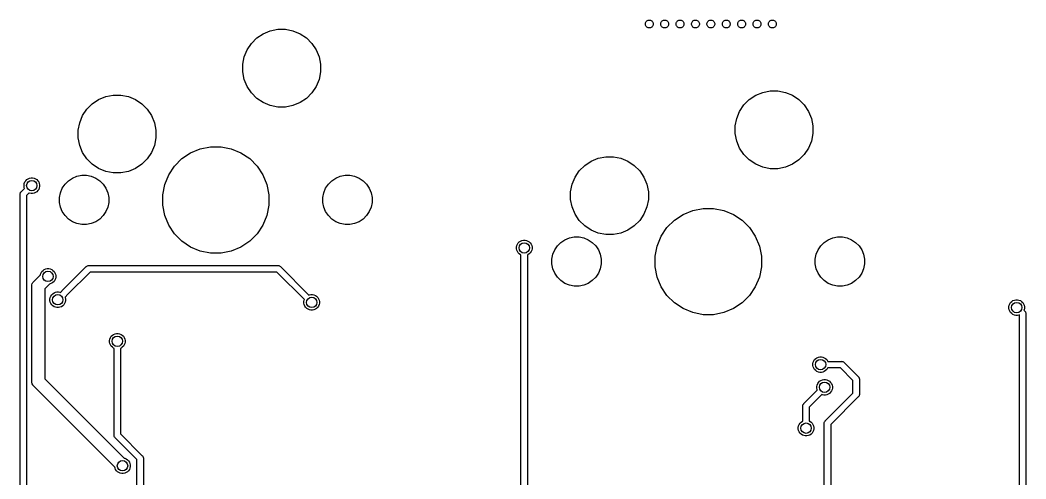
# Model space of a CAD drawing. Extents: x 0.5 to 11.1, y -4 to -0.9.
# Drawn here: x 2.738 to 4.266, y -1.552 to -0.855 of the extents above; entities that cross this region are included whole.
import ezdxf

# ---------------------------------------------------------------- set-up
doc = ezdxf.new("R2010")
doc.units = 0
doc.header["$MEASUREMENT"] = 0
doc.layers.add('BLACK', color=7, linetype='CONTINUOUS')

msp = doc.modelspace()

# ---------------------------------------------------------------- linework, layer by layer
at = {"layer": 'BLACK', "linetype": 'CONTINUOUS'}
for p, q in [((3.6914, -0.855908), (3.69247, -0.855463)), ((3.69247, -0.855463), (3.69361, -0.855236)), ((3.69361, -0.855236), (3.69477, -0.855236)), ((3.69477, -0.855236), (3.69592, -0.855463)), ((3.69592, -0.855463), (3.69699, -0.855908)), ((3.71477, -0.855908), (3.71585, -0.855463)), ((3.71585, -0.855463), (3.71699, -0.855236)), ((3.71699, -0.855236), (3.71815, -0.855236)), ((3.71815, -0.855236), (3.71929, -0.855463)), ((3.71929, -0.855463), (3.72037, -0.855908)), ((3.73815, -0.855908), (3.73922, -0.855463)), ((3.73922, -0.855463), (3.74036, -0.855236)), ((3.74036, -0.855236), (3.74153, -0.855236)), ((3.74153, -0.855236), (3.74267, -0.855463)), ((3.74267, -0.855463), (3.74374, -0.855908)), ((3.76152, -0.855908), (3.7626, -0.855463)), ((3.7626, -0.855463), (3.76374, -0.855236)), ((3.76374, -0.855236), (3.7649, -0.855236)), ((3.7649, -0.855236), (3.76604, -0.855463)), ((3.76604, -0.855463), (3.76712, -0.855908)), ((3.7849, -0.855908), (3.78597, -0.855463)), ((3.78597, -0.855463), (3.78712, -0.855236)), ((3.78712, -0.855236), (3.78828, -0.855236)), ((3.78828, -0.855236), (3.78942, -0.855463)), ((3.78942, -0.855463), (3.79049, -0.855908)), ((3.80828, -0.855908), (3.80935, -0.855463)), ((3.80935, -0.855463), (3.81049, -0.855236)), ((3.81049, -0.855236), (3.81165, -0.855236)), ((3.81165, -0.855236), (3.8128, -0.855463)), ((3.8128, -0.855463), (3.81387, -0.855908)), ((3.83165, -0.855908), (3.83273, -0.855463)), ((3.83273, -0.855463), (3.83387, -0.855236)), ((3.83387, -0.855236), (3.83503, -0.855236)), ((3.83503, -0.855236), (3.83617, -0.855463)), ((3.83617, -0.855463), (3.83725, -0.855908)), ((3.85503, -0.855908), (3.8561, -0.855463)), ((3.8561, -0.855463), (3.85724, -0.855236)), ((3.85724, -0.855236), (3.85841, -0.855236)), ((3.85841, -0.855236), (3.85955, -0.855463)), ((3.85955, -0.855463), (3.86062, -0.855908)), ((3.8784, -0.855908), (3.87948, -0.855463)), ((3.87948, -0.855463), (3.88062, -0.855236)), ((3.88062, -0.855236), (3.88178, -0.855236)), ((3.88178, -0.855236), (3.88292, -0.855463)), ((3.88292, -0.855463), (3.884, -0.855908)), ((3.1185, -0.871364), (3.12991, -0.869094)), ((3.12991, -0.869094), (3.14154, -0.869094)), ((3.14154, -0.869094), (3.15295, -0.871364)), ((3.68829, -0.86056), (3.68851, -0.859419)), ((3.68829, -0.861723), (3.68829, -0.86056)), ((3.68851, -0.862864), (3.68829, -0.861723)), ((3.68851, -0.859419), (3.68896, -0.858344)), ((3.68896, -0.863939), (3.68851, -0.862864)), ((3.68896, -0.858344), (3.68961, -0.857377)), ((3.68961, -0.864906), (3.68896, -0.863939)), ((3.68961, -0.857377), (3.69043, -0.856555)), ((3.69043, -0.865729), (3.68961, -0.864906)), ((3.69043, -0.856555), (3.6914, -0.855908)), ((3.6914, -0.866375), (3.69043, -0.865729)), ((3.69247, -0.86682), (3.6914, -0.866375)), ((3.69361, -0.867047), (3.69247, -0.86682)), ((3.69477, -0.867047), (3.69361, -0.867047)), ((3.69592, -0.86682), (3.69477, -0.867047)), ((3.69699, -0.866375), (3.69592, -0.86682)), ((3.69699, -0.855908), (3.69796, -0.856555)), ((3.69796, -0.865729), (3.69699, -0.866375)), ((3.69796, -0.856555), (3.69878, -0.857377)), ((3.69878, -0.864906), (3.69796, -0.865729)), ((3.69878, -0.857377), (3.69943, -0.858344)), ((3.69943, -0.863939), (3.69878, -0.864906)), ((3.69943, -0.858344), (3.69987, -0.859419)), ((3.69987, -0.862864), (3.69943, -0.863939)), ((3.69987, -0.859419), (3.7001, -0.86056)), ((3.7001, -0.861723), (3.69987, -0.862864)), ((3.7001, -0.86056), (3.7001, -0.861723)), ((3.71166, -0.86056), (3.71189, -0.859419)), ((3.71166, -0.861723), (3.71166, -0.86056)), ((3.71189, -0.862864), (3.71166, -0.861723)), ((3.71189, -0.859419), (3.71234, -0.858344)), ((3.71234, -0.863939), (3.71189, -0.862864)), ((3.71234, -0.858344), (3.71298, -0.857377)), ((3.71298, -0.864906), (3.71234, -0.863939)), ((3.71298, -0.857377), (3.7138, -0.856555)), ((3.7138, -0.865729), (3.71298, -0.864906)), ((3.7138, -0.856555), (3.71477, -0.855908)), ((3.71477, -0.866375), (3.7138, -0.865729)), ((3.71585, -0.86682), (3.71477, -0.866375)), ((3.71699, -0.867047), (3.71585, -0.86682)), ((3.71815, -0.867047), (3.71699, -0.867047)), ((3.71929, -0.86682), (3.71815, -0.867047)), ((3.72037, -0.866375), (3.71929, -0.86682)), ((3.72037, -0.855908), (3.72133, -0.856555)), ((3.72133, -0.865729), (3.72037, -0.866375)), ((3.72133, -0.856555), (3.72216, -0.857377)), ((3.72216, -0.864906), (3.72133, -0.865729)), ((3.72216, -0.857377), (3.7228, -0.858344)), ((3.7228, -0.863939), (3.72216, -0.864906)), ((3.7228, -0.858344), (3.72325, -0.859419)), ((3.72325, -0.862864), (3.7228, -0.863939)), ((3.72325, -0.859419), (3.72347, -0.86056)), ((3.72347, -0.861723), (3.72325, -0.862864)), ((3.72347, -0.86056), (3.72347, -0.861723)), ((3.73504, -0.86056), (3.73527, -0.859419)), ((3.73504, -0.861723), (3.73504, -0.86056)), ((3.73527, -0.862864), (3.73504, -0.861723)), ((3.73527, -0.859419), (3.73571, -0.858344)), ((3.73571, -0.863939), (3.73527, -0.862864)), ((3.73571, -0.858344), (3.73636, -0.857377)), ((3.73636, -0.864906), (3.73571, -0.863939)), ((3.73636, -0.857377), (3.73718, -0.856555)), ((3.73718, -0.865729), (3.73636, -0.864906)), ((3.73718, -0.856555), (3.73815, -0.855908)), ((3.73815, -0.866375), (3.73718, -0.865729)), ((3.73922, -0.86682), (3.73815, -0.866375)), ((3.74036, -0.867047), (3.73922, -0.86682)), ((3.74153, -0.867047), (3.74036, -0.867047)), ((3.74267, -0.86682), (3.74153, -0.867047)), ((3.74374, -0.866375), (3.74267, -0.86682)), ((3.74374, -0.855908), (3.74471, -0.856555)), ((3.74471, -0.865729), (3.74374, -0.866375)), ((3.74471, -0.856555), (3.74553, -0.857377)), ((3.74553, -0.864906), (3.74471, -0.865729)), ((3.74553, -0.857377), (3.74618, -0.858344)), ((3.74618, -0.863939), (3.74553, -0.864906)), ((3.74618, -0.858344), (3.74662, -0.859419)), ((3.74662, -0.862864), (3.74618, -0.863939)), ((3.74662, -0.859419), (3.74685, -0.86056)), ((3.74685, -0.861723), (3.74662, -0.862864)), ((3.74685, -0.86056), (3.74685, -0.861723)), ((3.75842, -0.86056), (3.75864, -0.859419)), ((3.75842, -0.861723), (3.75842, -0.86056)), ((3.75864, -0.862864), (3.75842, -0.861723)), ((3.75864, -0.859419), (3.75909, -0.858344)), ((3.75909, -0.863939), (3.75864, -0.862864)), ((3.75909, -0.858344), (3.75973, -0.857377)), ((3.75973, -0.864906), (3.75909, -0.863939)), ((3.75973, -0.857377), (3.76056, -0.856555)), ((3.76056, -0.865729), (3.75973, -0.864906)), ((3.76056, -0.856555), (3.76152, -0.855908)), ((3.76152, -0.866375), (3.76056, -0.865729)), ((3.7626, -0.86682), (3.76152, -0.866375)), ((3.76374, -0.867047), (3.7626, -0.86682)), ((3.7649, -0.867047), (3.76374, -0.867047)), ((3.76604, -0.86682), (3.7649, -0.867047)), ((3.76712, -0.866375), (3.76604, -0.86682)), ((3.76712, -0.855908), (3.76809, -0.856555)), ((3.76809, -0.865729), (3.76712, -0.866375)), ((3.76809, -0.856555), (3.76891, -0.857377)), ((3.76891, -0.864906), (3.76809, -0.865729)), ((3.76891, -0.857377), (3.76955, -0.858344)), ((3.76955, -0.863939), (3.76891, -0.864906)), ((3.76955, -0.858344), (3.77, -0.859419)), ((3.77, -0.862864), (3.76955, -0.863939)), ((3.77, -0.859419), (3.77023, -0.86056)), ((3.77023, -0.861723), (3.77, -0.862864)), ((3.77023, -0.86056), (3.77023, -0.861723)), ((3.78179, -0.86056), (3.78202, -0.859419)), ((3.78179, -0.861723), (3.78179, -0.86056)), ((3.78202, -0.862864), (3.78179, -0.861723)), ((3.78202, -0.859419), (3.78246, -0.858344)), ((3.78246, -0.863939), (3.78202, -0.862864)), ((3.78246, -0.858344), (3.78311, -0.857377)), ((3.78311, -0.864906), (3.78246, -0.863939)), ((3.78311, -0.857377), (3.78393, -0.856555)), ((3.78393, -0.865729), (3.78311, -0.864906)), ((3.78393, -0.856555), (3.7849, -0.855908)), ((3.7849, -0.866375), (3.78393, -0.865729)), ((3.78597, -0.86682), (3.7849, -0.866375)), ((3.78712, -0.867047), (3.78597, -0.86682)), ((3.78828, -0.867047), (3.78712, -0.867047)), ((3.78942, -0.86682), (3.78828, -0.867047)), ((3.79049, -0.866375), (3.78942, -0.86682)), ((3.79049, -0.855908), (3.79146, -0.856555)), ((3.79146, -0.865729), (3.79049, -0.866375)), ((3.79146, -0.856555), (3.79228, -0.857377)), ((3.79228, -0.864906), (3.79146, -0.865729)), ((3.79228, -0.857377), (3.79293, -0.858344)), ((3.79293, -0.863939), (3.79228, -0.864906)), ((3.79293, -0.858344), (3.79338, -0.859419)), ((3.79338, -0.862864), (3.79293, -0.863939)), ((3.79338, -0.859419), (3.7936, -0.86056)), ((3.7936, -0.861723), (3.79338, -0.862864)), ((3.7936, -0.86056), (3.7936, -0.861723)), ((3.80517, -0.86056), (3.80539, -0.859419)), ((3.80517, -0.861723), (3.80517, -0.86056)), ((3.80539, -0.862864), (3.80517, -0.861723)), ((3.80539, -0.859419), (3.80584, -0.858344)), ((3.80584, -0.863939), (3.80539, -0.862864)), ((3.80584, -0.858344), (3.80649, -0.857377)), ((3.80649, -0.864906), (3.80584, -0.863939)), ((3.80649, -0.857377), (3.80731, -0.856555)), ((3.80731, -0.865729), (3.80649, -0.864906)), ((3.80731, -0.856555), (3.80828, -0.855908)), ((3.80828, -0.866375), (3.80731, -0.865729)), ((3.80935, -0.86682), (3.80828, -0.866375)), ((3.81049, -0.867047), (3.80935, -0.86682)), ((3.81165, -0.867047), (3.81049, -0.867047)), ((3.8128, -0.86682), (3.81165, -0.867047)), ((3.81387, -0.866375), (3.8128, -0.86682)), ((3.81387, -0.855908), (3.81484, -0.856555)), ((3.81484, -0.865729), (3.81387, -0.866375)), ((3.81484, -0.856555), (3.81566, -0.857377)), ((3.81566, -0.864906), (3.81484, -0.865729)), ((3.81566, -0.857377), (3.81631, -0.858344)), ((3.81631, -0.863939), (3.81566, -0.864906)), ((3.81631, -0.858344), (3.81675, -0.859419)), ((3.81675, -0.862864), (3.81631, -0.863939)), ((3.81675, -0.859419), (3.81698, -0.86056)), ((3.81698, -0.861723), (3.81675, -0.862864)), ((3.81698, -0.86056), (3.81698, -0.861723)), ((3.82854, -0.86056), (3.82877, -0.859419)), ((3.82854, -0.861723), (3.82854, -0.86056)), ((3.82877, -0.862864), (3.82854, -0.861723)), ((3.82877, -0.859419), (3.82922, -0.858344)), ((3.82922, -0.863939), (3.82877, -0.862864)), ((3.82922, -0.858344), (3.82986, -0.857377)), ((3.82986, -0.864906), (3.82922, -0.863939)), ((3.82986, -0.857377), (3.83068, -0.856555)), ((3.83068, -0.865729), (3.82986, -0.864906)), ((3.83068, -0.856555), (3.83165, -0.855908)), ((3.83165, -0.866375), (3.83068, -0.865729)), ((3.83273, -0.86682), (3.83165, -0.866375)), ((3.83387, -0.867047), (3.83273, -0.86682)), ((3.83503, -0.867047), (3.83387, -0.867047)), ((3.83617, -0.86682), (3.83503, -0.867047)), ((3.83725, -0.866375), (3.83617, -0.86682)), ((3.83725, -0.855908), (3.83821, -0.856555)), ((3.83821, -0.865729), (3.83725, -0.866375)), ((3.83821, -0.856555), (3.83904, -0.857377)), ((3.83904, -0.864906), (3.83821, -0.865729)), ((3.83904, -0.857377), (3.83968, -0.858344)), ((3.83968, -0.863939), (3.83904, -0.864906)), ((3.83968, -0.858344), (3.84013, -0.859419)), ((3.84013, -0.862864), (3.83968, -0.863939)), ((3.84013, -0.859419), (3.84035, -0.86056)), ((3.84035, -0.861723), (3.84013, -0.862864)), ((3.84035, -0.86056), (3.84035, -0.861723)), ((3.85192, -0.86056), (3.85215, -0.859419)), ((3.85192, -0.861723), (3.85192, -0.86056)), ((3.85215, -0.862864), (3.85192, -0.861723)), ((3.85215, -0.859419), (3.85259, -0.858344)), ((3.85259, -0.863939), (3.85215, -0.862864)), ((3.85259, -0.858344), (3.85324, -0.857377)), ((3.85324, -0.864906), (3.85259, -0.863939)), ((3.85324, -0.857377), (3.85406, -0.856555)), ((3.85406, -0.865729), (3.85324, -0.864906)), ((3.85406, -0.856555), (3.85503, -0.855908)), ((3.85503, -0.866375), (3.85406, -0.865729)), ((3.8561, -0.86682), (3.85503, -0.866375)), ((3.85724, -0.867047), (3.8561, -0.86682)), ((3.85841, -0.867047), (3.85724, -0.867047)), ((3.85955, -0.86682), (3.85841, -0.867047)), ((3.86062, -0.866375), (3.85955, -0.86682)), ((3.86062, -0.855908), (3.86159, -0.856555)), ((3.86159, -0.865729), (3.86062, -0.866375)), ((3.86159, -0.856555), (3.86241, -0.857377)), ((3.86241, -0.864906), (3.86159, -0.865729)), ((3.86241, -0.857377), (3.86306, -0.858344)), ((3.86306, -0.863939), (3.86241, -0.864906)), ((3.86306, -0.858344), (3.8635, -0.859419)), ((3.8635, -0.862864), (3.86306, -0.863939)), ((3.8635, -0.859419), (3.86373, -0.86056)), ((3.86373, -0.861723), (3.8635, -0.862864)), ((3.86373, -0.86056), (3.86373, -0.861723)), ((3.8753, -0.86056), (3.87552, -0.859419)), ((3.8753, -0.861723), (3.8753, -0.86056)), ((3.87552, -0.862864), (3.8753, -0.861723)), ((3.87552, -0.859419), (3.87597, -0.858344)), ((3.87597, -0.863939), (3.87552, -0.862864)), ((3.87597, -0.858344), (3.87661, -0.857377)), ((3.87661, -0.864906), (3.87597, -0.863939)), ((3.87661, -0.857377), (3.87744, -0.856555)), ((3.87744, -0.865729), (3.87661, -0.864906)), ((3.87744, -0.856555), (3.8784, -0.855908)), ((3.8784, -0.866375), (3.87744, -0.865729)), ((3.87948, -0.86682), (3.8784, -0.866375)), ((3.88062, -0.867047), (3.87948, -0.86682)), ((3.88178, -0.867047), (3.88062, -0.867047)), ((3.88292, -0.86682), (3.88178, -0.867047)), ((3.884, -0.866375), (3.88292, -0.86682)), ((3.884, -0.855908), (3.88497, -0.856555)), ((3.88497, -0.865729), (3.884, -0.866375)), ((3.88497, -0.856555), (3.88579, -0.857377)), ((3.88579, -0.864906), (3.88497, -0.865729)), ((3.88579, -0.857377), (3.88643, -0.858344)), ((3.88643, -0.863939), (3.88579, -0.864906)), ((3.88643, -0.858344), (3.88688, -0.859419)), ((3.88688, -0.862864), (3.88643, -0.863939)), ((3.88688, -0.859419), (3.88711, -0.86056)), ((3.88711, -0.861723), (3.88688, -0.862864)), ((3.88711, -0.86056), (3.88711, -0.861723)), ((3.08986, -0.890504), (3.09808, -0.882279)), ((3.09808, -0.882279), (3.10776, -0.875816)), ((3.10776, -0.875816), (3.1185, -0.871364)), ((3.15295, -0.871364), (3.1637, -0.875816)), ((3.1637, -0.875816), (3.17337, -0.882279)), ((3.17337, -0.882279), (3.1816, -0.890504)), ((3.07894, -0.910924), (3.08339, -0.900176)), ((3.08339, -0.900176), (3.08986, -0.890504)), ((3.1816, -0.890504), (3.18806, -0.900176)), ((3.18806, -0.900176), (3.19251, -0.910924)), ((3.07667, -0.922333), (3.07894, -0.910924)), ((3.19251, -0.910924), (3.19478, -0.922333)), ((3.07667, -0.933966), (3.07667, -0.922333)), ((3.19478, -0.922333), (3.19478, -0.933966)), ((3.07894, -0.945375), (3.07667, -0.933966)), ((3.08339, -0.956123), (3.07894, -0.945375)), ((3.19251, -0.945375), (3.18806, -0.956123)), ((3.19478, -0.933966), (3.19251, -0.945375)), ((3.08986, -0.965795), (3.08339, -0.956123)), ((3.18806, -0.956123), (3.1816, -0.965795)), ((2.84808, -0.982279), (2.85776, -0.975816)), ((2.85776, -0.975816), (2.8685, -0.971364)), ((2.8685, -0.971364), (2.87991, -0.969094)), ((2.87991, -0.969094), (2.89154, -0.969094)), ((2.89154, -0.969094), (2.90295, -0.971364)), ((2.90295, -0.971364), (2.9137, -0.975816)), ((2.9137, -0.975816), (2.92337, -0.982279)), ((3.09808, -0.974021), (3.08986, -0.965795)), ((3.10776, -0.980484), (3.09808, -0.974021)), ((3.17337, -0.974021), (3.1637, -0.980484)), ((3.1816, -0.965795), (3.17337, -0.974021)), ((3.83789, -0.984008), (3.84611, -0.975782)), ((3.84611, -0.975782), (3.85579, -0.96932)), ((3.85579, -0.96932), (3.86653, -0.964868)), ((3.86653, -0.964868), (3.87794, -0.962598)), ((3.87794, -0.962598), (3.88958, -0.962598)), ((3.88958, -0.962598), (3.90099, -0.964868)), ((3.90099, -0.964868), (3.91173, -0.96932)), ((3.91173, -0.96932), (3.92141, -0.975782)), ((3.92141, -0.975782), (3.92963, -0.984008)), ((2.83339, -1.00018), (2.83986, -0.990504)), ((2.83986, -0.990504), (2.84808, -0.982279)), ((2.92337, -0.982279), (2.9316, -0.990504)), ((2.9316, -0.990504), (2.93806, -1.00018)), ((3.1185, -0.984935), (3.10776, -0.980484)), ((3.12991, -0.987205), (3.1185, -0.984935)), ((3.14154, -0.987205), (3.12991, -0.987205)), ((3.15295, -0.984935), (3.14154, -0.987205)), ((3.1637, -0.980484), (3.15295, -0.984935)), ((3.83143, -0.99368), (3.83789, -0.984008)), ((3.92963, -0.984008), (3.93609, -0.99368)), ((2.82894, -1.01092), (2.83339, -1.00018)), ((2.93806, -1.00018), (2.94251, -1.01092)), ((3.8247, -1.01584), (3.82697, -1.00443)), ((3.82697, -1.00443), (3.83143, -0.99368)), ((3.93609, -0.99368), (3.94055, -1.00443)), ((3.94055, -1.00443), (3.94281, -1.01584)), ((2.82667, -1.02233), (2.82894, -1.01092)), ((2.82667, -1.03397), (2.82667, -1.02233)), ((2.94251, -1.01092), (2.94478, -1.02233)), ((2.94478, -1.02233), (2.94478, -1.03397)), ((3.8247, -1.02747), (3.8247, -1.01584)), ((3.94281, -1.01584), (3.94281, -1.02747)), ((2.82894, -1.04538), (2.82667, -1.03397)), ((2.94478, -1.03397), (2.94251, -1.04538)), ((3.82697, -1.03888), (3.8247, -1.02747)), ((3.83143, -1.04963), (3.82697, -1.03888)), ((3.94055, -1.03888), (3.93609, -1.04963)), ((3.94281, -1.02747), (3.94055, -1.03888)), ((2.83339, -1.05612), (2.82894, -1.04538)), ((2.94251, -1.04538), (2.93806, -1.05612)), ((2.9975, -1.05663), (3.01219, -1.05054)), ((3.01219, -1.05054), (3.02778, -1.04744)), ((3.02778, -1.04744), (3.04368, -1.04744)), ((3.04368, -1.04744), (3.05927, -1.05054)), ((3.05927, -1.05054), (3.07396, -1.05663)), ((3.83789, -1.0593), (3.83143, -1.04963)), ((3.93609, -1.04963), (3.92963, -1.0593)), ((2.83986, -1.0658), (2.83339, -1.05612)), ((2.84808, -1.07402), (2.83986, -1.0658)), ((2.9316, -1.0658), (2.92337, -1.07402)), ((2.93806, -1.05612), (2.9316, -1.0658)), ((2.97304, -1.0767), (2.98428, -1.06546)), ((2.98428, -1.06546), (2.9975, -1.05663)), ((3.07396, -1.05663), (3.08718, -1.06546)), ((3.08718, -1.06546), (3.09842, -1.0767)), ((3.59611, -1.07578), (3.60579, -1.06932)), ((3.60579, -1.06932), (3.61653, -1.06487)), ((3.61653, -1.06487), (3.62794, -1.0626)), ((3.62794, -1.0626), (3.63958, -1.0626)), ((3.63958, -1.0626), (3.65099, -1.06487)), ((3.65099, -1.06487), (3.66173, -1.06932)), ((3.66173, -1.06932), (3.67141, -1.07578)), ((3.84611, -1.06752), (3.83789, -1.0593)), ((3.85579, -1.07399), (3.84611, -1.06752)), ((3.92141, -1.06752), (3.91173, -1.07399)), ((3.92963, -1.0593), (3.92141, -1.06752)), ((2.85776, -1.08048), (2.84808, -1.07402)), ((2.8685, -1.08494), (2.85776, -1.08048)), ((2.9137, -1.08048), (2.90295, -1.08494)), ((2.92337, -1.07402), (2.9137, -1.08048)), ((2.96421, -1.08992), (2.97304, -1.0767)), ((3.09842, -1.0767), (3.10725, -1.08992)), ((3.58143, -1.09368), (3.58789, -1.08401)), ((3.58789, -1.08401), (3.59611, -1.07578)), ((3.67141, -1.07578), (3.67963, -1.08401)), ((3.67963, -1.08401), (3.68609, -1.09368)), ((3.86653, -1.07844), (3.85579, -1.07399)), ((3.87794, -1.08071), (3.86653, -1.07844)), ((3.88958, -1.08071), (3.87794, -1.08071)), ((3.90099, -1.07844), (3.88958, -1.08071)), ((3.91173, -1.07399), (3.90099, -1.07844)), ((2.74573, -1.1009), (2.74703, -1.09897)), ((2.74703, -1.09897), (2.74867, -1.09732)), ((2.74867, -1.09732), (2.75061, -1.09603)), ((2.75061, -1.09603), (2.75276, -1.09514)), ((2.75276, -1.09514), (2.75504, -1.09469)), ((2.75504, -1.09469), (2.75736, -1.09469)), ((2.75736, -1.09469), (2.75965, -1.09514)), ((2.75965, -1.09514), (2.7618, -1.09603)), ((2.7618, -1.09603), (2.76373, -1.09732)), ((2.76373, -1.09732), (2.76538, -1.09897)), ((2.76538, -1.09897), (2.76667, -1.1009)), ((2.80668, -1.10431), (2.81189, -1.0991)), ((2.81189, -1.0991), (2.81801, -1.095)), ((2.81801, -1.095), (2.82482, -1.09219)), ((2.82482, -1.09219), (2.83204, -1.09075)), ((2.83204, -1.09075), (2.83941, -1.09075)), ((2.83941, -1.09075), (2.84664, -1.09219)), ((2.84664, -1.09219), (2.85344, -1.095)), ((2.85344, -1.095), (2.85957, -1.0991)), ((2.85957, -1.0991), (2.86478, -1.10431)), ((2.87991, -1.0872), (2.8685, -1.08494)), ((2.89154, -1.0872), (2.87991, -1.0872)), ((2.90295, -1.08494), (2.89154, -1.0872)), ((2.95812, -1.10461), (2.96421, -1.08992)), ((3.10725, -1.08992), (3.11334, -1.10461)), ((3.20668, -1.10431), (3.21189, -1.0991)), ((3.21189, -1.0991), (3.21801, -1.095)), ((3.21801, -1.095), (3.22482, -1.09219)), ((3.22482, -1.09219), (3.23204, -1.09075)), ((3.23204, -1.09075), (3.23941, -1.09075)), ((3.23941, -1.09075), (3.24664, -1.09219)), ((3.24664, -1.09219), (3.25344, -1.095)), ((3.25344, -1.095), (3.25957, -1.0991)), ((3.25957, -1.0991), (3.26478, -1.10431)), ((3.57697, -1.10443), (3.58143, -1.09368)), ((3.68609, -1.09368), (3.69055, -1.10443)), ((2.7401, -1.11564), (2.74512, -1.11061)), ((2.74439, -1.10533), (2.74484, -1.10305)), ((2.74439, -1.10766), (2.74439, -1.10533)), ((2.74484, -1.10994), (2.74439, -1.10766)), ((2.74484, -1.10305), (2.74573, -1.1009)), ((2.74512, -1.11061), (2.74484, -1.10994)), ((2.76538, -1.11403), (2.76373, -1.11567)), ((2.76667, -1.11209), (2.76538, -1.11403)), ((2.76667, -1.1009), (2.76756, -1.10305)), ((2.76756, -1.10994), (2.76667, -1.11209)), ((2.76756, -1.10305), (2.76801, -1.10533)), ((2.76801, -1.10766), (2.76756, -1.10994)), ((2.76801, -1.10533), (2.76801, -1.10766)), ((2.79976, -1.11724), (2.80258, -1.11043)), ((2.80258, -1.11043), (2.80668, -1.10431)), ((2.86478, -1.10431), (2.86887, -1.11043)), ((2.86887, -1.11043), (2.87169, -1.11724)), ((2.95502, -1.1202), (2.95812, -1.10461)), ((3.11334, -1.10461), (3.11644, -1.1202)), ((3.19976, -1.11724), (3.20258, -1.11043)), ((3.20258, -1.11043), (3.20668, -1.10431)), ((3.26478, -1.10431), (3.26887, -1.11043)), ((3.26887, -1.11043), (3.27169, -1.11724)), ((3.5747, -1.11584), (3.57697, -1.10443)), ((3.69055, -1.10443), (3.69281, -1.11584)), ((2.73846, -1.11929), (2.73848, -1.11905)), ((2.73848, -1.11953), (2.73846, -1.11929)), ((2.73848, -1.11905), (2.73855, -1.11833)), ((2.73848, -1.11905), (2.73848, -1.11905)), ((2.73848, -1.68401), (2.73848, -1.11953)), ((2.73855, -1.11833), (2.73884, -1.1174)), ((2.73884, -1.1174), (2.73929, -1.11654)), ((2.73929, -1.11654), (2.73991, -1.1158)), ((2.73991, -1.1158), (2.7401, -1.11564)), ((2.75208, -1.11757), (2.74833, -1.12133)), ((2.74833, -1.12133), (2.74833, -1.68221)), ((2.75276, -1.11785), (2.75208, -1.11757)), ((2.75504, -1.11831), (2.75276, -1.11785)), ((2.75736, -1.11831), (2.75504, -1.11831)), ((2.75965, -1.11785), (2.75736, -1.11831)), ((2.7618, -1.11696), (2.75965, -1.11785)), ((2.76373, -1.11567), (2.7618, -1.11696)), ((2.79833, -1.12447), (2.79976, -1.11724)), ((2.79833, -1.13183), (2.79833, -1.12447)), ((2.87169, -1.11724), (2.87313, -1.12447)), ((2.87313, -1.12447), (2.87313, -1.13183)), ((2.95502, -1.1361), (2.95502, -1.1202)), ((3.11644, -1.1202), (3.11644, -1.1361)), ((3.19833, -1.12447), (3.19976, -1.11724)), ((3.19833, -1.13183), (3.19833, -1.12447)), ((3.27169, -1.11724), (3.27313, -1.12447)), ((3.27313, -1.12447), (3.27313, -1.13183)), ((3.5747, -1.12747), (3.5747, -1.11584)), ((3.57697, -1.13888), (3.5747, -1.12747)), ((3.69281, -1.12747), (3.69055, -1.13888)), ((3.69281, -1.11584), (3.69281, -1.12747)), ((2.79976, -1.13906), (2.79833, -1.13183)), ((2.80258, -1.14587), (2.79976, -1.13906)), ((2.87169, -1.13906), (2.86887, -1.14587)), ((2.87313, -1.13183), (2.87169, -1.13906)), ((2.95812, -1.15169), (2.95502, -1.1361)), ((3.11644, -1.1361), (3.11334, -1.15169)), ((3.19976, -1.13906), (3.19833, -1.13183)), ((3.20258, -1.14587), (3.19976, -1.13906)), ((3.27169, -1.13906), (3.26887, -1.14587)), ((3.27313, -1.13183), (3.27169, -1.13906)), ((3.58143, -1.14963), (3.57697, -1.13888)), ((3.69055, -1.13888), (3.68609, -1.14963)), ((3.74553, -1.15013), (3.76022, -1.14405)), ((3.76022, -1.14405), (3.77581, -1.14094)), ((3.77581, -1.14094), (3.79171, -1.14094)), ((3.79171, -1.14094), (3.8073, -1.14405)), ((3.8073, -1.14405), (3.82199, -1.15013)), ((2.80668, -1.15199), (2.80258, -1.14587)), ((2.81189, -1.1572), (2.80668, -1.15199)), ((2.81801, -1.16129), (2.81189, -1.1572)), ((2.85957, -1.1572), (2.85344, -1.16129)), ((2.86478, -1.15199), (2.85957, -1.1572)), ((2.86887, -1.14587), (2.86478, -1.15199)), ((2.96421, -1.16638), (2.95812, -1.15169)), ((3.11334, -1.15169), (3.10725, -1.16638)), ((3.20668, -1.15199), (3.20258, -1.14587)), ((3.21189, -1.1572), (3.20668, -1.15199)), ((3.21801, -1.16129), (3.21189, -1.1572)), ((3.25957, -1.1572), (3.25344, -1.16129)), ((3.26478, -1.15199), (3.25957, -1.1572)), ((3.26887, -1.14587), (3.26478, -1.15199)), ((3.58789, -1.1593), (3.58143, -1.14963)), ((3.59611, -1.16752), (3.58789, -1.1593)), ((3.67963, -1.1593), (3.67141, -1.16752)), ((3.68609, -1.14963), (3.67963, -1.1593)), ((3.72107, -1.1702), (3.73231, -1.15896)), ((3.73231, -1.15896), (3.74553, -1.15013)), ((3.82199, -1.15013), (3.83521, -1.15896)), ((3.83521, -1.15896), (3.84645, -1.1702)), ((2.82482, -1.16411), (2.81801, -1.16129)), ((2.83204, -1.16555), (2.82482, -1.16411)), ((2.83941, -1.16555), (2.83204, -1.16555)), ((2.84664, -1.16411), (2.83941, -1.16555)), ((2.85344, -1.16129), (2.84664, -1.16411)), ((2.97304, -1.1796), (2.96421, -1.16638)), ((3.10725, -1.16638), (3.09842, -1.1796)), ((3.22482, -1.16411), (3.21801, -1.16129)), ((3.23204, -1.16555), (3.22482, -1.16411)), ((3.23941, -1.16555), (3.23204, -1.16555)), ((3.24664, -1.16411), (3.23941, -1.16555)), ((3.25344, -1.16129), (3.24664, -1.16411)), ((3.60579, -1.17399), (3.59611, -1.16752)), ((3.61653, -1.17844), (3.60579, -1.17399)), ((3.66173, -1.17399), (3.65099, -1.17844)), ((3.67141, -1.16752), (3.66173, -1.17399)), ((3.71224, -1.18342), (3.72107, -1.1702)), ((3.84645, -1.1702), (3.85528, -1.18342)), ((2.98428, -1.19084), (2.97304, -1.1796)), ((2.9975, -1.19967), (2.98428, -1.19084)), ((3.08718, -1.19084), (3.07396, -1.19967)), ((3.09842, -1.1796), (3.08718, -1.19084)), ((3.4967, -1.19181), (3.49864, -1.19052)), ((3.49864, -1.19052), (3.50079, -1.18963)), ((3.50079, -1.18963), (3.50307, -1.18917)), ((3.50307, -1.18917), (3.5054, -1.18917)), ((3.5054, -1.18917), (3.50768, -1.18963)), ((3.50768, -1.18963), (3.50983, -1.19052)), ((3.50983, -1.19052), (3.51176, -1.19181)), ((3.55992, -1.1926), (3.56604, -1.18851)), ((3.56604, -1.18851), (3.57285, -1.18569)), ((3.57285, -1.18569), (3.58008, -1.18425)), ((3.58008, -1.18425), (3.58744, -1.18425)), ((3.58744, -1.18425), (3.59467, -1.18569)), ((3.59467, -1.18569), (3.60148, -1.18851)), ((3.60148, -1.18851), (3.6076, -1.1926)), ((3.62794, -1.18071), (3.61653, -1.17844)), ((3.63958, -1.18071), (3.62794, -1.18071)), ((3.65099, -1.17844), (3.63958, -1.18071)), ((3.70615, -1.19811), (3.71224, -1.18342)), ((3.85528, -1.18342), (3.86137, -1.19811)), ((3.95992, -1.1926), (3.96604, -1.18851)), ((3.96604, -1.18851), (3.97285, -1.18569)), ((3.97285, -1.18569), (3.98008, -1.18425)), ((3.98008, -1.18425), (3.98744, -1.18425)), ((3.98744, -1.18425), (3.99467, -1.18569)), ((3.99467, -1.18569), (4.00148, -1.18851)), ((4.00148, -1.18851), (4.0076, -1.1926)), ((3.01219, -1.20576), (2.9975, -1.19967)), ((3.02778, -1.20886), (3.01219, -1.20576)), ((3.05927, -1.20576), (3.04368, -1.20886)), ((3.07396, -1.19967), (3.05927, -1.20576)), ((3.49242, -1.19982), (3.49288, -1.19754)), ((3.49242, -1.20215), (3.49242, -1.19982)), ((3.49288, -1.20443), (3.49242, -1.20215)), ((3.49288, -1.19754), (3.49377, -1.19539)), ((3.49377, -1.20658), (3.49288, -1.20443)), ((3.49377, -1.19539), (3.49506, -1.19346)), ((3.49506, -1.20851), (3.49377, -1.20658)), ((3.49506, -1.19346), (3.4967, -1.19181)), ((3.51176, -1.19181), (3.51341, -1.19346)), ((3.51341, -1.19346), (3.5147, -1.19539)), ((3.5147, -1.20658), (3.51341, -1.20851)), ((3.5147, -1.19539), (3.51559, -1.19754)), ((3.51559, -1.20443), (3.5147, -1.20658)), ((3.51559, -1.19754), (3.51604, -1.19982)), ((3.51604, -1.20215), (3.51559, -1.20443)), ((3.51604, -1.19982), (3.51604, -1.20215)), ((3.5478, -1.21074), (3.55062, -1.20394)), ((3.55062, -1.20394), (3.55471, -1.19781)), ((3.55471, -1.19781), (3.55992, -1.1926)), ((3.6076, -1.1926), (3.61281, -1.19781)), ((3.61281, -1.19781), (3.6169, -1.20394)), ((3.6169, -1.20394), (3.61972, -1.21074)), ((3.70305, -1.2137), (3.70615, -1.19811)), ((3.86137, -1.19811), (3.86447, -1.2137)), ((3.9478, -1.21074), (3.95061, -1.20394)), ((3.95061, -1.20394), (3.95471, -1.19781)), ((3.95471, -1.19781), (3.95992, -1.1926)), ((4.0076, -1.1926), (4.01281, -1.19781)), ((4.01281, -1.19781), (4.0169, -1.20394)), ((4.0169, -1.20394), (4.01972, -1.21074)), ((3.04368, -1.20886), (3.02778, -1.20886)), ((3.4967, -1.21016), (3.49506, -1.20851)), ((3.49864, -1.21145), (3.4967, -1.21016)), ((3.49931, -1.21173), (3.49864, -1.21145)), ((3.49931, -1.78079), (3.49931, -1.21173)), ((3.50983, -1.21145), (3.50915, -1.21173)), ((3.50915, -1.21173), (3.50915, -1.78079)), ((3.51176, -1.21016), (3.50983, -1.21145)), ((3.51341, -1.20851), (3.51176, -1.21016)), ((3.54636, -1.21797), (3.5478, -1.21074)), ((3.54636, -1.22534), (3.54636, -1.21797)), ((3.61972, -1.21074), (3.62116, -1.21797)), ((3.62116, -1.21797), (3.62116, -1.22534)), ((3.70305, -1.2296), (3.70305, -1.2137)), ((3.86447, -1.2137), (3.86447, -1.2296)), ((3.94636, -1.21797), (3.9478, -1.21074)), ((3.94636, -1.22534), (3.94636, -1.21797)), ((4.01972, -1.21074), (4.02116, -1.21797)), ((4.02116, -1.21797), (4.02116, -1.22534)), ((2.77034, -1.2387), (2.77163, -1.23676)), ((2.77163, -1.23676), (2.77328, -1.23512)), ((2.77328, -1.23512), (2.77521, -1.23382)), ((2.77521, -1.23382), (2.77736, -1.23293)), ((2.77736, -1.23293), (2.77964, -1.23248)), ((2.77964, -1.23248), (2.78197, -1.23248)), ((2.78197, -1.23248), (2.78425, -1.23293)), ((2.78425, -1.23293), (2.7864, -1.23382)), ((2.7864, -1.23382), (2.78834, -1.23512)), ((2.78834, -1.23512), (2.78998, -1.23676)), ((2.78998, -1.23676), (2.79127, -1.2387)), ((2.80407, -1.26426), (2.83897, -1.22937)), ((2.83897, -1.22937), (2.83912, -1.22918)), ((2.83912, -1.22918), (2.83931, -1.22903)), ((2.83931, -1.22903), (2.83987, -1.22857)), ((2.83931, -1.22903), (2.83931, -1.22903)), ((2.83987, -1.22857), (2.84073, -1.22811)), ((2.84073, -1.22811), (2.84165, -1.22783)), ((2.84165, -1.22783), (2.84238, -1.22776)), ((2.84238, -1.22776), (2.84262, -1.22773)), ((2.84238, -1.22776), (2.84238, -1.22776)), ((2.84262, -1.22773), (2.84286, -1.22776)), ((2.84286, -1.22776), (3.13017, -1.22776)), ((3.13017, -1.22776), (3.13041, -1.22773)), ((3.13041, -1.22773), (3.13065, -1.22776)), ((3.13065, -1.22776), (3.13065, -1.22776)), ((3.13065, -1.22776), (3.13138, -1.22783)), ((3.13138, -1.22783), (3.13231, -1.22811)), ((3.13231, -1.22811), (3.13316, -1.22857)), ((3.13316, -1.22857), (3.13391, -1.22918)), ((3.13391, -1.22918), (3.13406, -1.22937)), ((3.13406, -1.22937), (3.17728, -1.27258)), ((3.5478, -1.23256), (3.54636, -1.22534)), ((3.55062, -1.23937), (3.5478, -1.23256)), ((3.61972, -1.23256), (3.6169, -1.23937)), ((3.62116, -1.22534), (3.61972, -1.23256)), ((3.70615, -1.2452), (3.70305, -1.2296)), ((3.86447, -1.2296), (3.86137, -1.2452)), ((3.9478, -1.23256), (3.94636, -1.22534)), ((3.95061, -1.23937), (3.9478, -1.23256)), ((4.01972, -1.23256), (4.0169, -1.23937)), ((4.02116, -1.22534), (4.01972, -1.23256)), ((2.75782, -1.25356), (2.75905, -1.25206)), ((2.75905, -1.25206), (2.75943, -1.25175)), ((2.75943, -1.25175), (2.76923, -1.24195)), ((2.76923, -1.24195), (2.76945, -1.24085)), ((2.76945, -1.24085), (2.77034, -1.2387)), ((2.78998, -1.25182), (2.78834, -1.25347)), ((2.79127, -1.24989), (2.78998, -1.25182)), ((2.79127, -1.2387), (2.79216, -1.24085)), ((2.79216, -1.24774), (2.79127, -1.24989)), ((2.79216, -1.24085), (2.79262, -1.24313)), ((2.79262, -1.24545), (2.79216, -1.24774)), ((2.79262, -1.24313), (2.79262, -1.24545)), ((2.84466, -1.2376), (2.81103, -1.27122)), ((3.12838, -1.2376), (2.84466, -1.2376)), ((3.17032, -1.27954), (3.12838, -1.2376)), ((3.55471, -1.2455), (3.55062, -1.23937)), ((3.55992, -1.25071), (3.55471, -1.2455)), ((3.56604, -1.2548), (3.55992, -1.25071)), ((3.6076, -1.25071), (3.60148, -1.2548)), ((3.61281, -1.2455), (3.6076, -1.25071)), ((3.6169, -1.23937), (3.61281, -1.2455)), ((3.71224, -1.25988), (3.70615, -1.2452)), ((3.86137, -1.2452), (3.85528, -1.25988)), ((3.95471, -1.2455), (3.95061, -1.23937)), ((3.95992, -1.25071), (3.95471, -1.2455)), ((3.96604, -1.2548), (3.95992, -1.25071)), ((4.0076, -1.25071), (4.00148, -1.2548)), ((4.01281, -1.2455), (4.0076, -1.25071)), ((4.0169, -1.23937), (4.01281, -1.2455)), ((2.75615, -1.25906), (2.75634, -1.25713)), ((2.7562, -1.25954), (2.75615, -1.25906)), ((2.7562, -1.40326), (2.7562, -1.25954)), ((2.75634, -1.25713), (2.75691, -1.25527)), ((2.75691, -1.25527), (2.75721, -1.25471)), ((2.75721, -1.25471), (2.75782, -1.25356)), ((2.78315, -1.25587), (2.77589, -1.26313)), ((2.77589, -1.26313), (2.77589, -1.39966)), ((2.78425, -1.25565), (2.78315, -1.25587)), ((2.7864, -1.25476), (2.78425, -1.25565)), ((2.78834, -1.25347), (2.7864, -1.25476)), ((2.79213, -1.26837), (2.79441, -1.26791)), ((2.79441, -1.26791), (2.79673, -1.26791)), ((2.79673, -1.26791), (2.79902, -1.26837)), ((2.79969, -1.26865), (2.80407, -1.26426)), ((2.80407, -1.26426), (2.80407, -1.26426)), ((3.57285, -1.25762), (3.56604, -1.2548)), ((3.58008, -1.25906), (3.57285, -1.25762)), ((3.58744, -1.25906), (3.58008, -1.25906)), ((3.59467, -1.25762), (3.58744, -1.25906)), ((3.60148, -1.2548), (3.59467, -1.25762)), ((3.72107, -1.2731), (3.71224, -1.25988)), ((3.85528, -1.25988), (3.84645, -1.2731)), ((3.97285, -1.25762), (3.96604, -1.2548)), ((3.98008, -1.25906), (3.97285, -1.25762)), ((3.98744, -1.25906), (3.98008, -1.25906)), ((3.99467, -1.25762), (3.98744, -1.25906)), ((4.00148, -1.2548), (3.99467, -1.25762)), ((2.78376, -1.27856), (2.78421, -1.27628)), ((2.78376, -1.28089), (2.78376, -1.27856)), ((2.78421, -1.28317), (2.78376, -1.28089)), ((2.78421, -1.27628), (2.7851, -1.27413)), ((2.7851, -1.28532), (2.78421, -1.28317)), ((2.7851, -1.27413), (2.7864, -1.2722)), ((2.7864, -1.2722), (2.78804, -1.27055)), ((2.78804, -1.27055), (2.78998, -1.26926)), ((2.78998, -1.26926), (2.79213, -1.26837)), ((2.79902, -1.26837), (2.79969, -1.26865)), ((2.80693, -1.28317), (2.80604, -1.28532)), ((2.81103, -1.27122), (2.80665, -1.27561)), ((2.80665, -1.27561), (2.80693, -1.27628)), ((2.80693, -1.27628), (2.80738, -1.27856)), ((2.80738, -1.28089), (2.80693, -1.28317)), ((2.80738, -1.27856), (2.80738, -1.28089)), ((2.81103, -1.27122), (2.81103, -1.27122)), ((3.16959, -1.2825), (3.17004, -1.28022)), ((3.16959, -1.28482), (3.16959, -1.2825)), ((3.17004, -1.28022), (3.17032, -1.27954)), ((3.17728, -1.27258), (3.17795, -1.2723)), ((3.17795, -1.2723), (3.18023, -1.27185)), ((3.18023, -1.27185), (3.18256, -1.27185)), ((3.18256, -1.27185), (3.18484, -1.2723)), ((3.18484, -1.2723), (3.18699, -1.27319)), ((3.18699, -1.27319), (3.18893, -1.27449)), ((3.18893, -1.27449), (3.19057, -1.27613)), ((3.19057, -1.27613), (3.19186, -1.27807)), ((3.19186, -1.27807), (3.19275, -1.28022)), ((3.19275, -1.28022), (3.19321, -1.2825)), ((3.19321, -1.2825), (3.19321, -1.28482)), ((3.73231, -1.28434), (3.72107, -1.2731)), ((3.84645, -1.2731), (3.83521, -1.28434)), ((4.24309, -1.28401), (4.24473, -1.28236)), ((4.24473, -1.28236), (4.24667, -1.28107)), ((4.24667, -1.28107), (4.24882, -1.28018)), ((4.24882, -1.28018), (4.2511, -1.27972)), ((4.2511, -1.27972), (4.25343, -1.27972)), ((4.25343, -1.27972), (4.25571, -1.28018)), ((4.25571, -1.28018), (4.25786, -1.28107)), ((4.25786, -1.28107), (4.25979, -1.28236)), ((4.25979, -1.28236), (4.26144, -1.28401)), ((2.7864, -1.28725), (2.7851, -1.28532)), ((2.78804, -1.2889), (2.7864, -1.28725)), ((2.78998, -1.29019), (2.78804, -1.2889)), ((2.79213, -1.29108), (2.78998, -1.29019)), ((2.79441, -1.29154), (2.79213, -1.29108)), ((2.79673, -1.29154), (2.79441, -1.29154)), ((2.79902, -1.29108), (2.79673, -1.29154)), ((2.80117, -1.29019), (2.79902, -1.29108)), ((2.8031, -1.2889), (2.80117, -1.29019)), ((2.80475, -1.28725), (2.8031, -1.2889)), ((2.80604, -1.28532), (2.80475, -1.28725)), ((3.17004, -1.28711), (3.16959, -1.28482)), ((3.17093, -1.28926), (3.17004, -1.28711)), ((3.17222, -1.29119), (3.17093, -1.28926)), ((3.17387, -1.29284), (3.17222, -1.29119)), ((3.1758, -1.29413), (3.17387, -1.29284)), ((3.17795, -1.29502), (3.1758, -1.29413)), ((3.18023, -1.29547), (3.17795, -1.29502)), ((3.18256, -1.29547), (3.18023, -1.29547)), ((3.18484, -1.29502), (3.18256, -1.29547)), ((3.18699, -1.29413), (3.18484, -1.29502)), ((3.18893, -1.29284), (3.18699, -1.29413)), ((3.19057, -1.29119), (3.18893, -1.29284)), ((3.19186, -1.28926), (3.19057, -1.29119)), ((3.19275, -1.28711), (3.19186, -1.28926)), ((3.19321, -1.28482), (3.19275, -1.28711)), ((3.74553, -1.29318), (3.73231, -1.28434)), ((3.76022, -1.29926), (3.74553, -1.29318)), ((3.82199, -1.29318), (3.8073, -1.29926)), ((3.83521, -1.28434), (3.82199, -1.29318)), ((4.24045, -1.29037), (4.24091, -1.28809)), ((4.24045, -1.2927), (4.24045, -1.29037)), ((4.24091, -1.29498), (4.24045, -1.2927)), ((4.24091, -1.28809), (4.2418, -1.28594)), ((4.2418, -1.29713), (4.24091, -1.29498)), ((4.2418, -1.28594), (4.24309, -1.28401)), ((4.24309, -1.29906), (4.2418, -1.29713)), ((4.26144, -1.28401), (4.26273, -1.28594)), ((4.26273, -1.28594), (4.26362, -1.28809)), ((4.26362, -1.29498), (4.26334, -1.29565)), ((4.26334, -1.29565), (4.26463, -1.29694)), ((4.26362, -1.28809), (4.26407, -1.29037)), ((4.26407, -1.2927), (4.26362, -1.29498)), ((4.26407, -1.29037), (4.26407, -1.2927)), ((4.26463, -1.29694), (4.26482, -1.29709)), ((4.26482, -1.29709), (4.26497, -1.29728)), ((4.26497, -1.29728), (4.26497, -1.29728)), ((4.26497, -1.29728), (4.26543, -1.29784)), ((4.26543, -1.29784), (4.26589, -1.2987)), ((3.77581, -1.30236), (3.76022, -1.29926)), ((3.79171, -1.30236), (3.77581, -1.30236)), ((3.8073, -1.29926), (3.79171, -1.30236)), ((4.24473, -1.30071), (4.24309, -1.29906)), ((4.24667, -1.302), (4.24473, -1.30071)), ((4.24882, -1.30289), (4.24667, -1.302)), ((4.2511, -1.30335), (4.24882, -1.30289)), ((4.25343, -1.30335), (4.2511, -1.30335)), ((4.25571, -1.30289), (4.25343, -1.30335)), ((4.25638, -1.30261), (4.25571, -1.30289)), ((4.2564, -1.30263), (4.25638, -1.30261)), ((4.2564, -1.85823), (4.2564, -1.30263)), ((4.26589, -1.2987), (4.26617, -1.29963)), ((4.26617, -1.29963), (4.26624, -1.30035)), ((4.26624, -1.30035), (4.26624, -1.30035)), ((4.26624, -1.30035), (4.26626, -1.30059)), ((4.26626, -1.30059), (4.26624, -1.30083)), ((4.26624, -1.30083), (4.26624, -1.86002)), ((2.87431, -1.34155), (2.87476, -1.33927)), ((2.87431, -1.34388), (2.87431, -1.34155)), ((2.87476, -1.34616), (2.87431, -1.34388)), ((2.87476, -1.33927), (2.87566, -1.33712)), ((2.87566, -1.33712), (2.87695, -1.33519)), ((2.87695, -1.33519), (2.87859, -1.33354)), ((2.87859, -1.33354), (2.88053, -1.33225)), ((2.88053, -1.33225), (2.88268, -1.33136)), ((2.88268, -1.33136), (2.88496, -1.33091)), ((2.88496, -1.33091), (2.88729, -1.33091)), ((2.88729, -1.33091), (2.88957, -1.33136)), ((2.88957, -1.33136), (2.89172, -1.33225)), ((2.89172, -1.33225), (2.89365, -1.33354)), ((2.89365, -1.33354), (2.8953, -1.33519)), ((2.8953, -1.33519), (2.89659, -1.33712)), ((2.89659, -1.33712), (2.89748, -1.33927)), ((2.89748, -1.33927), (2.89793, -1.34155)), ((2.89793, -1.34388), (2.89748, -1.34616)), ((2.89793, -1.34155), (2.89793, -1.34388)), ((2.87566, -1.34831), (2.87476, -1.34616)), ((2.87695, -1.35025), (2.87566, -1.34831)), ((2.87859, -1.35189), (2.87695, -1.35025)), ((2.88053, -1.35318), (2.87859, -1.35189)), ((2.8812, -1.35346), (2.88053, -1.35318)), ((2.8812, -1.48519), (2.8812, -1.35346)), ((2.89172, -1.35318), (2.89104, -1.35346)), ((2.89104, -1.35346), (2.89104, -1.48339)), ((2.89365, -1.35189), (2.89172, -1.35318)), ((2.8953, -1.35025), (2.89365, -1.35189)), ((2.89659, -1.34831), (2.8953, -1.35025)), ((2.89748, -1.34616), (2.89659, -1.34831)), ((3.94267, -1.37692), (3.94312, -1.37464)), ((3.94312, -1.37464), (3.94401, -1.37249)), ((3.94401, -1.37249), (3.9453, -1.37056)), ((3.9453, -1.37056), (3.94695, -1.36891)), ((3.94695, -1.36891), (3.94888, -1.36762)), ((3.94888, -1.36762), (3.95103, -1.36673)), ((3.95103, -1.36673), (3.95331, -1.36628)), ((3.95331, -1.36628), (3.95564, -1.36628)), ((3.95564, -1.36628), (3.95792, -1.36673)), ((3.95792, -1.36673), (3.96007, -1.36762)), ((3.96007, -1.36762), (3.96201, -1.36891)), ((3.96201, -1.36891), (3.96365, -1.37056)), ((3.96365, -1.37056), (3.96494, -1.37249)), ((3.96494, -1.37249), (3.96522, -1.37317)), ((3.96522, -1.37317), (3.98621, -1.37317)), ((3.98621, -1.37317), (3.98645, -1.37314)), ((3.98645, -1.37314), (3.9867, -1.37317)), ((3.9867, -1.37317), (3.9867, -1.37317)), ((3.9867, -1.37317), (3.98742, -1.37324)), ((3.98742, -1.37324), (3.98835, -1.37352)), ((3.98835, -1.37352), (3.9892, -1.37398)), ((3.9892, -1.37398), (3.98995, -1.37459)), ((3.98995, -1.37459), (3.9901, -1.37478)), ((3.9901, -1.37478), (4.01168, -1.39635)), ((3.94267, -1.37925), (3.94267, -1.37692)), ((3.94312, -1.38153), (3.94267, -1.37925)), ((3.94401, -1.38368), (3.94312, -1.38153)), ((3.9453, -1.38562), (3.94401, -1.38368)), ((3.94695, -1.38726), (3.9453, -1.38562)), ((3.94888, -1.38855), (3.94695, -1.38726)), ((3.95103, -1.38944), (3.94888, -1.38855)), ((3.95331, -1.3899), (3.95103, -1.38944)), ((3.95564, -1.3899), (3.95331, -1.3899)), ((3.95792, -1.38944), (3.95564, -1.3899)), ((3.96007, -1.38855), (3.95792, -1.38944)), ((3.96201, -1.38726), (3.96007, -1.38855)), ((3.96365, -1.38562), (3.96201, -1.38726)), ((3.96494, -1.38368), (3.96365, -1.38562)), ((3.96522, -1.38301), (3.96494, -1.38368)), ((3.98442, -1.38301), (3.96522, -1.38301)), ((4.00345, -1.40204), (3.98442, -1.38301)), ((2.75615, -1.40374), (2.7562, -1.40326)), ((2.75634, -1.40567), (2.75615, -1.40374)), ((2.77589, -1.39966), (2.88949, -1.51326)), ((3.95006, -1.407), (3.95136, -1.40507)), ((3.95136, -1.40507), (3.953, -1.40342)), ((3.953, -1.40342), (3.95494, -1.40213)), ((3.95494, -1.40213), (3.95709, -1.40124)), ((3.95709, -1.40124), (3.95937, -1.40079)), ((3.95937, -1.40079), (3.96169, -1.40079)), ((3.96169, -1.40079), (3.96398, -1.40124)), ((3.96398, -1.40124), (3.96613, -1.40213)), ((3.96613, -1.40213), (3.96806, -1.40342)), ((3.96806, -1.40342), (3.96971, -1.40507)), ((3.96971, -1.40507), (3.971, -1.407)), ((4.00344, -1.42158), (4.00345, -1.40204)), ((4.01168, -1.39635), (4.01186, -1.3965)), ((4.01186, -1.3965), (4.01202, -1.39669)), ((4.01202, -1.39669), (4.01248, -1.39725)), ((4.01248, -1.39725), (4.01264, -1.39755)), ((4.01264, -1.39755), (4.01293, -1.39811)), ((4.01293, -1.39811), (4.01322, -1.39904)), ((4.01322, -1.39904), (4.01329, -1.39976)), ((4.01329, -1.39976), (4.01329, -1.39976)), ((4.01329, -1.39976), (4.01331, -1.4)), ((4.01331, -1.4), (4.01329, -1.40024)), ((4.01329, -1.40024), (4.01329, -1.42338)), ((2.75691, -1.40752), (2.75634, -1.40567)), ((2.75755, -1.40873), (2.75691, -1.40752)), ((2.75782, -1.40923), (2.75755, -1.40873)), ((2.75905, -1.41073), (2.75782, -1.40923)), ((2.75943, -1.41104), (2.75905, -1.41073)), ((2.87557, -1.52718), (2.75943, -1.41104)), ((3.92907, -1.4371), (3.94945, -1.41672)), ((3.94872, -1.41144), (3.94917, -1.40915)), ((3.94872, -1.41376), (3.94872, -1.41144)), ((3.94917, -1.41604), (3.94872, -1.41376)), ((3.94917, -1.40915), (3.95006, -1.407)), ((3.94945, -1.41672), (3.94917, -1.41604)), ((3.96971, -1.42013), (3.96806, -1.42177)), ((3.971, -1.41819), (3.96971, -1.42013)), ((3.971, -1.407), (3.97189, -1.40915)), ((3.97189, -1.41604), (3.971, -1.41819)), ((3.97189, -1.40915), (3.97234, -1.41144)), ((3.97234, -1.41376), (3.97189, -1.41604)), ((3.97234, -1.41144), (3.97234, -1.41376)), ((3.95641, -1.42368), (3.9373, -1.44279)), ((3.95709, -1.42396), (3.95641, -1.42368)), ((3.95937, -1.42441), (3.95709, -1.42396)), ((3.96169, -1.42441), (3.95937, -1.42441)), ((3.96155, -1.46348), (4.00344, -1.42158)), ((3.96398, -1.42396), (3.96169, -1.42441)), ((3.96613, -1.42307), (3.96398, -1.42396)), ((3.96806, -1.42177), (3.96613, -1.42307)), ((4.01168, -1.42727), (3.96978, -1.46916)), ((4.01186, -1.42712), (4.01168, -1.42727)), ((4.01202, -1.42693), (4.01186, -1.42712)), ((4.01247, -1.42638), (4.01202, -1.42693)), ((4.01202, -1.42693), (4.01202, -1.42693)), ((4.01248, -1.42637), (4.01247, -1.42638)), ((4.01293, -1.42551), (4.01248, -1.42637)), ((4.01322, -1.42459), (4.01293, -1.42551)), ((4.01329, -1.42386), (4.01322, -1.42459)), ((4.01329, -1.42338), (4.01331, -1.42362)), ((4.01331, -1.42362), (4.01329, -1.42386)), ((4.01329, -1.42386), (4.01329, -1.42386)), ((3.92744, -1.44075), (3.92746, -1.44048)), ((3.92746, -1.44099), (3.92744, -1.44075)), ((3.92746, -1.44048), (3.92753, -1.43978)), ((3.92746, -1.46386), (3.92746, -1.44099)), ((3.92753, -1.43978), (3.92764, -1.43944)), ((3.92764, -1.43944), (3.92781, -1.43886)), ((3.92781, -1.43886), (3.92827, -1.438)), ((3.92827, -1.438), (3.92873, -1.43744)), ((3.92873, -1.43744), (3.92889, -1.43725)), ((3.92873, -1.43744), (3.92873, -1.43744)), ((3.92889, -1.43725), (3.92907, -1.4371)), ((3.9373, -1.44279), (3.9373, -1.46386)), ((3.92321, -1.46708), (3.92485, -1.46543)), ((3.92485, -1.46543), (3.92679, -1.46414)), ((3.92679, -1.46414), (3.92746, -1.46386)), ((3.9373, -1.46386), (3.93798, -1.46414)), ((3.93798, -1.46414), (3.93991, -1.46543)), ((3.93991, -1.46543), (3.94156, -1.46708)), ((3.95992, -1.46713), (3.96001, -1.46616)), ((3.96001, -1.46616), (3.96029, -1.46523)), ((3.96029, -1.46523), (3.96075, -1.46438)), ((3.96075, -1.46438), (3.96121, -1.46382)), ((3.96121, -1.46382), (3.96137, -1.46363)), ((3.96121, -1.46382), (3.96121, -1.46382)), ((3.96137, -1.46363), (3.96155, -1.46348)), ((3.92057, -1.47344), (3.92102, -1.47116)), ((3.92057, -1.47577), (3.92057, -1.47344)), ((3.92102, -1.47805), (3.92057, -1.47577)), ((3.92102, -1.47116), (3.92192, -1.46901)), ((3.92192, -1.4802), (3.92102, -1.47805)), ((3.92192, -1.46901), (3.92321, -1.46708)), ((3.92321, -1.48214), (3.92192, -1.4802)), ((3.94156, -1.46708), (3.94285, -1.46901)), ((3.94285, -1.4802), (3.94156, -1.48214)), ((3.94285, -1.46901), (3.94374, -1.47116)), ((3.94374, -1.47805), (3.94285, -1.4802)), ((3.94374, -1.47116), (3.94419, -1.47344)), ((3.94419, -1.47577), (3.94374, -1.47805)), ((3.94419, -1.47344), (3.94419, -1.47577)), ((3.95994, -1.46737), (3.95992, -1.46713)), ((3.95994, -1.84855), (3.95994, -1.46737)), ((3.96978, -1.46916), (3.96978, -1.85035)), ((2.88118, -1.48543), (2.8812, -1.48519)), ((2.88127, -1.4864), (2.88118, -1.48543)), ((2.88155, -1.48733), (2.88127, -1.4864)), ((2.88201, -1.48818), (2.88155, -1.48733)), ((2.88247, -1.48874), (2.88201, -1.48818)), ((2.88263, -1.48893), (2.88247, -1.48874)), ((2.88281, -1.48908), (2.88263, -1.48893)), ((2.91585, -1.52212), (2.88281, -1.48908)), ((2.89104, -1.48339), (2.92408, -1.51643)), ((3.92485, -1.48378), (3.92321, -1.48214)), ((3.92679, -1.48507), (3.92485, -1.48378)), ((3.92894, -1.48596), (3.92679, -1.48507)), ((3.93122, -1.48642), (3.92894, -1.48596)), ((3.93355, -1.48642), (3.93122, -1.48642)), ((3.93583, -1.48596), (3.93355, -1.48642)), ((3.93798, -1.48507), (3.93583, -1.48596)), ((3.93991, -1.48378), (3.93798, -1.48507)), ((3.94156, -1.48214), (3.93991, -1.48378)), ((2.88242, -1.53404), (2.87557, -1.52718)), ((2.87557, -1.52718), (2.87557, -1.52718)), ((2.88949, -1.51326), (2.88949, -1.51326)), ((2.88949, -1.51326), (2.89634, -1.52012)), ((2.89634, -1.52012), (2.89744, -1.52034)), ((2.89744, -1.52034), (2.89959, -1.52123)), ((2.89959, -1.52123), (2.90153, -1.52252)), ((2.90153, -1.52252), (2.90317, -1.52416)), ((2.90317, -1.52416), (2.90446, -1.5261)), ((2.90446, -1.5261), (2.90535, -1.52825)), ((2.91585, -1.58244), (2.91585, -1.52212)), ((2.92408, -1.51643), (2.92426, -1.51658)), ((2.92426, -1.51658), (2.92442, -1.51677)), ((2.92442, -1.51677), (2.92488, -1.51733)), ((2.92488, -1.51733), (2.92521, -1.51795)), ((2.92521, -1.51795), (2.92534, -1.51819)), ((2.92534, -1.51819), (2.92562, -1.51911)), ((2.92562, -1.51911), (2.92569, -1.51984)), ((2.92569, -1.51984), (2.92569, -1.51984)), ((2.92569, -1.51984), (2.92571, -1.52008)), ((2.92571, -1.52008), (2.92569, -1.52032)), ((2.92569, -1.52032), (2.92569, -1.58064)), ((2.88264, -1.53514), (2.88242, -1.53404)), ((2.88353, -1.53729), (2.88264, -1.53514)), ((2.88482, -1.53922), (2.88353, -1.53729)), ((2.88647, -1.54087), (2.88482, -1.53922)), ((2.8884, -1.54216), (2.88647, -1.54087)), ((2.89055, -1.54305), (2.8884, -1.54216)), ((2.89283, -1.5435), (2.89055, -1.54305)), ((2.89744, -1.54305), (2.89516, -1.5435)), ((2.89959, -1.54216), (2.89744, -1.54305)), ((2.90153, -1.54087), (2.89959, -1.54216)), ((2.90317, -1.53922), (2.90153, -1.54087)), ((2.90446, -1.53729), (2.90317, -1.53922)), ((2.90535, -1.53514), (2.90446, -1.53729)), ((2.90535, -1.52825), (2.90581, -1.53053)), ((2.90581, -1.53286), (2.90535, -1.53514)), ((2.90581, -1.53053), (2.90581, -1.53286)), ((2.89516, -1.5435), (2.89283, -1.5435))]:
    msp.add_line(p, q, dxfattribs=at)
at = {"layer": 'BLACK'}
for centre in [(2.7562, -1.1065), (3.50423, -1.20098), (2.78081, -1.24429), (2.79557, -1.27972), (3.1814, -1.28366), (4.25226, -1.29154), (2.88612, -1.34272), (3.95448, -1.37809), (3.96053, -1.4126), (3.93238, -1.47461), (2.894, -1.53169)]:
    msp.add_circle(centre, 0.007874, dxfattribs=at)

doc.saveas('drawing.dxf')
